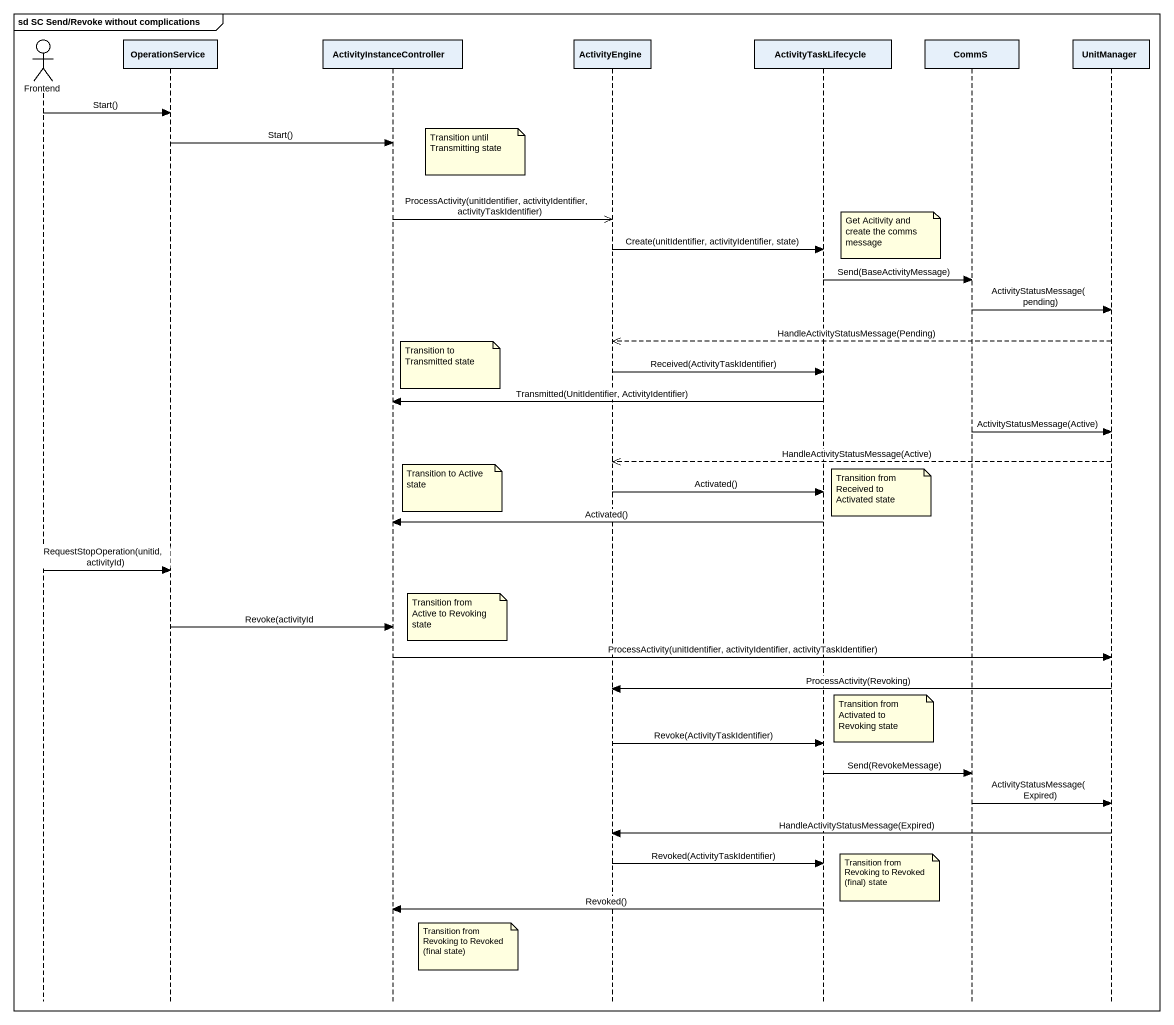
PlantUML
@startuml
mainframe sd SC Send/Revoke without complications
hide footbox
actor Frontend
participant OperationService
participant ActivityInstanceController
participant ActivityEngine
participant ActivityTaskLifecycle
participant CommS
participant UnitManager

Frontend -> OperationService : Start()
OperationService -> ActivityInstanceController : Start()
note right of ActivityInstanceController : Transition until Transmitting state
ActivityInstanceController ->> ActivityEngine : ProcessActivity(unitIdentifier, activityIdentifier, activityTaskIdentifier)
note right of ActivityTaskLifecycle : Get Acitivity and create the comms message
ActivityEngine -> ActivityTaskLifecycle : Create(unitIdentifier, activityIdentifier, state)
ActivityTaskLifecycle -> CommS : Send(BaseActivityMessage)
CommS -> UnitManager : ActivityStatusMessage(pending)
UnitManager -->> ActivityEngine : HandleActivityStatusMessage(Pending)
note right of ActivityInstanceController : Transition to Transmitted state
ActivityEngine -> ActivityTaskLifecycle : Received(ActivityTaskIdentifier)
ActivityTaskLifecycle -> ActivityInstanceController : Transmitted(UnitIdentifier, ActivityIdentifier)
CommS -> UnitManager : ActivityStatusMessage(Active)
UnitManager -->> ActivityEngine : HandleActivityStatusMessage(Active)
note right of ActivityInstanceController : Transition to Active state
ActivityEngine -> ActivityTaskLifecycle : Activated()
note right of ActivityTaskLifecycle : Transition from Received to Activated state
ActivityTaskLifecycle -> ActivityInstanceController : Activated()
Frontend -> OperationService : RequestStopOperation(unitid, activityId)
note right of ActivityInstanceController : Transition from Active to Revoking state
OperationService -> ActivityInstanceController : Revoke(activityId
ActivityInstanceController -> UnitManager : ProcessActivity(unitIdentifier, activityIdentifier, activityTaskIdentifier)
UnitManager -> ActivityEngine : ProcessActivity(Revoking)
note right of ActivityTaskLifecycle : Transition from Activated to Revoking state
ActivityEngine -> ActivityTaskLifecycle : Revoke(ActivityTaskIdentifier)
ActivityTaskLifecycle -> CommS : Send(RevokeMessage)
CommS -> UnitManager : ActivityStatusMessage(Expired)
UnitManager -> ActivityEngine : HandleActivityStatusMessage(Expired)
ActivityEngine -> ActivityTaskLifecycle : Revoked(ActivityTaskIdentifier)
note right of ActivityTaskLifecycle : Transition from Revoking to Revoked (final) state
ActivityTaskLifecycle -> ActivityInstanceController : Revoked()
note right of ActivityInstanceController : Transition from Revoking to Revoked (final state)
@enduml
